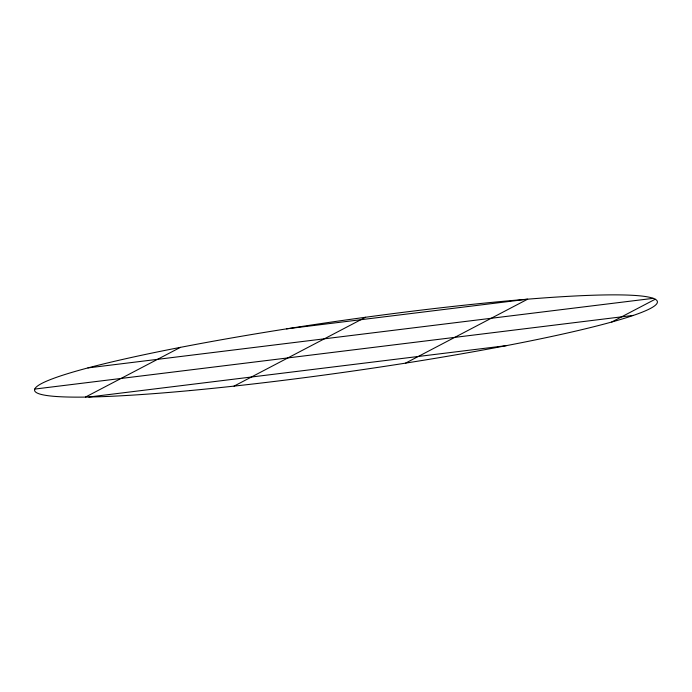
<?xml version="1.0" encoding="UTF-8"?>
<svg xmlns="http://www.w3.org/2000/svg" width="692" height="692" viewBox="0 0 692 692"><rect width="100%" height="100%" fill="white"/><g stroke="black" fill="none" stroke-linecap="round" stroke-linejoin="round"><path stroke-width="1.04" d="M85.471 397.078L180.413 347.358M234.052 386.11L365.523 317.265M405.573 363.127L527.685 299.178L286.479 328.864M611.719 322.014L655.237 299.229M87.919 367.91L653.257 298.338M34.799 389.068L633.422 315.388M88.827 397.026L506.44 345.628M190.023 390.573A314.514 25.768 -8.1 0 0 657.4 302.015A314.514 25.768 -8.1 0 0 190.577 345.412A314.514 25.768 -8.1 0 0 190.023 390.573"/></g></svg>
